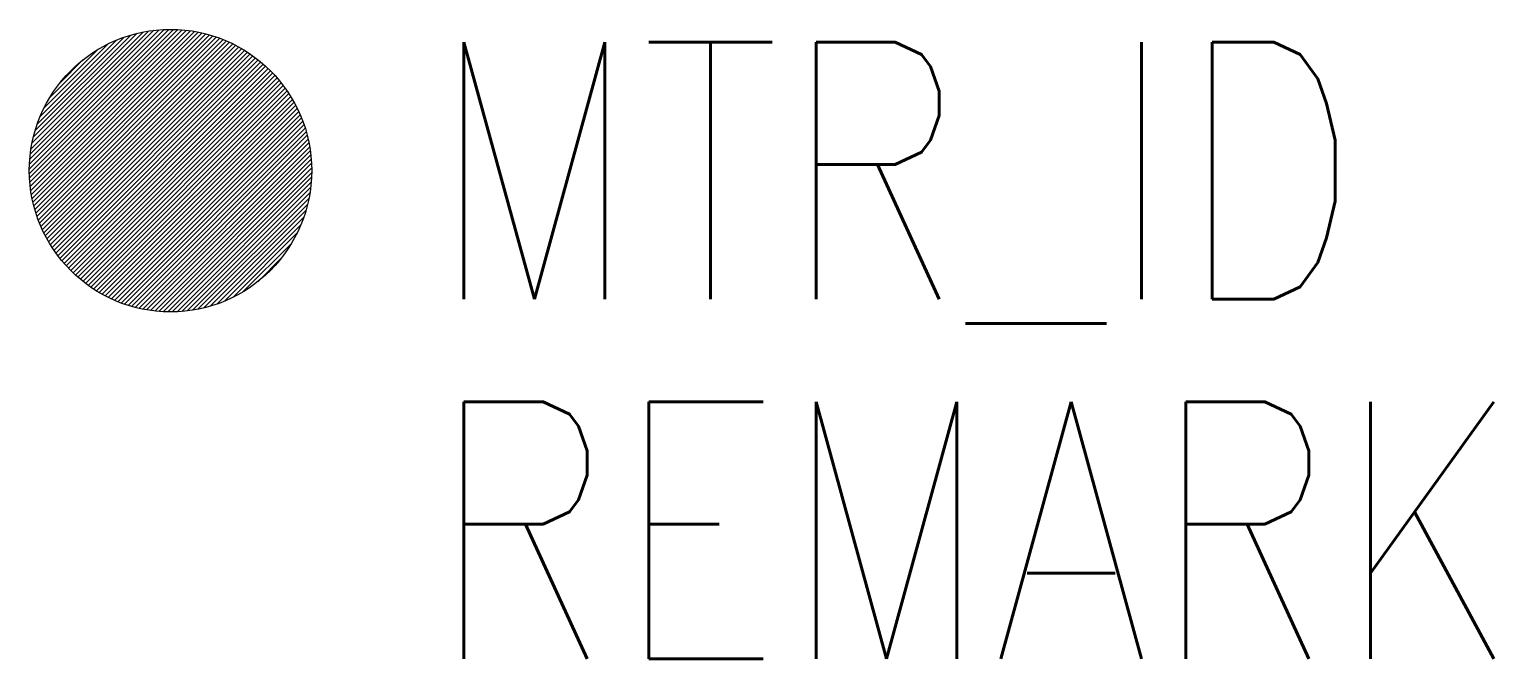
# Model space of a CAD drawing. Header units: millimetres. Extents: x -138 to 1289, y -475 to 138.
import ezdxf

# ---------------------------------------------------------------- set-up
doc = ezdxf.new("R2010")
doc.units = ezdxf.units.MM
doc.header["$LTSCALE"] = 1.51
for name, color, linetype in [('LG_MTR', 7, 'CONTINUOUS'), ('LG_TEXT_MTR_id', 7, 'CONTINUOUS'), ('LG_TEXT_MTR_remark', 7, 'CONTINUOUS')]:
    doc.layers.add(name, color=color, linetype=linetype)
doc.styles.add('ROMANS', font='romans.shx', dxfattribs={"width": 0.8})

msp = doc.modelspace()

# ---------------------------------------------------------------- hatches: boundary and pattern name
at = {"layer": 'LG_MTR'}
h = msp.add_hatch(dxfattribs=at)
h.set_pattern_fill('ANSI31', color=256, style=0)
edge = h.paths.add_edge_path()
edge.add_arc((0, 0), 137.5, 0, 360)

# ---------------------------------------------------------------- linework, layer by layer
msp.add_circle((0, 0), 137.5, dxfattribs=at)

# ---------------------------------------------------------------- texts
at = {"layer": 'LG_TEXT_MTR_id', "style": 'ROMANS', "width": 0.8}
msp.add_attdef('MTR_ID', (251.5, -125), 'AAAA.ZZ.SS.MXX', height=250, dxfattribs=at)
at = {"layer": 'LG_TEXT_MTR_remark', "style": 'ROMANS', "width": 0.8}
msp.add_attdef('REMARK', (251.5, -475), '', height=250, dxfattribs=at)

doc.saveas('drawing.dxf')
